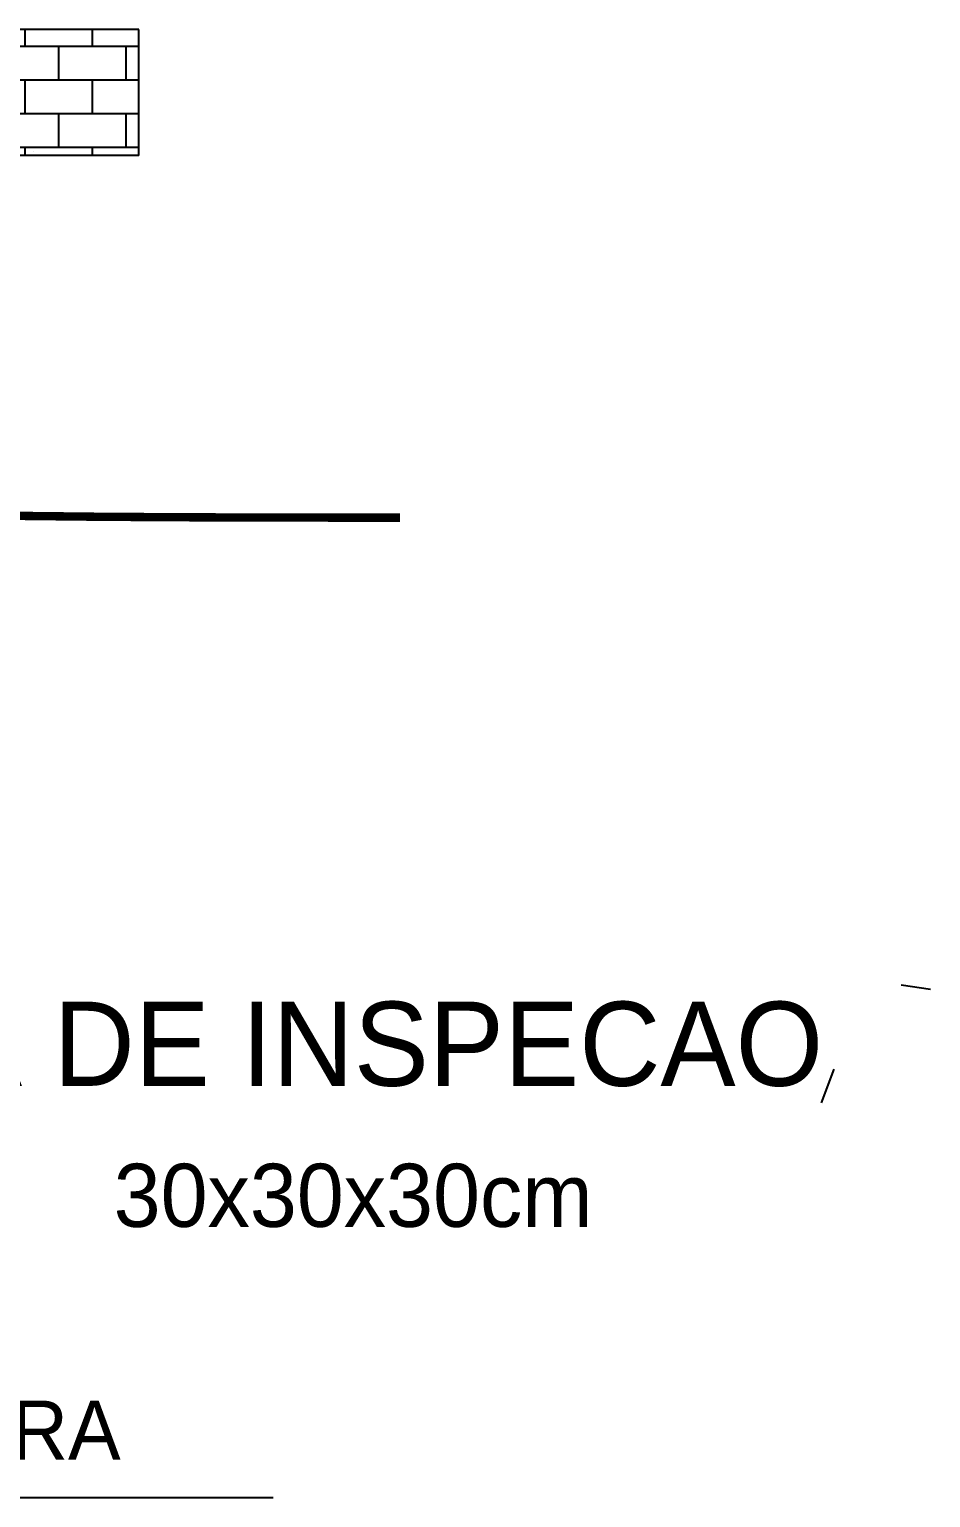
# Model space of a CAD drawing. Extents: x 0.013 to 0.842, y 0.009 to 0.544.
# Drawn here: x 0.1501 to 0.1715, y 0.03072 to 0.0656 of the extents above; entities that cross this region are included whole.
import ezdxf

# ---------------------------------------------------------------- set-up
doc = ezdxf.new("R2010")
doc.units = 0
doc.header["$LTSCALE"] = 250
doc.header["$MEASUREMENT"] = 0
doc.layers.get('0').update_dxf_attribs({"linetype": 'CONTINUOUS'})
doc.layers.add('DETALHES-DIVERSOS', color=7, linetype='CONTINUOUS')
doc.styles.add('ROMANS', font='TXT', dxfattribs={"height": 100})

# ---------------------------------------------------------------- blocks, each defined once
blk = doc.blocks.new('*X4')
at = {"color": 0}
for p, q in [((24000, 57600), (24000, 57640)), ((24160, 57600), (24160, 57640)), ((24320, 57600), (24320, 57640)), ((24480, 57600), (24480, 57640)), ((23880, 57600), (24590, 57600)), ((23920, 57520), (23920, 57600)), ((24080, 57520), (24080, 57600)), ((24240, 57520), (24240, 57600)), ((24400, 57520), (24400, 57600)), ((24560, 57520), (24560, 57600)), ((23880, 57520), (24590, 57520)), ((24000, 57440), (24000, 57520)), ((24160, 57440), (24160, 57520)), ((24320, 57440), (24320, 57520)), ((24480, 57440), (24480, 57520)), ((23880, 57440), (24590, 57440)), ((23920, 57360), (23920, 57440)), ((24080, 57360), (24080, 57440)), ((24240, 57360), (24240, 57440)), ((24400, 57360), (24400, 57440)), ((24560, 57360), (24560, 57440)), ((23880, 57360), (24590, 57360)), ((24000, 57280), (24000, 57360)), ((24160, 57340), (24160, 57360)), ((24320, 57340), (24320, 57360)), ((24480, 57340), (24480, 57360)), ((23680, 57280), (23680, 57340)), ((23840, 57280), (23840, 57340)), ((23670, 57280), (24080, 57280)), ((23760, 57200), (23760, 57280)), ((23920, 57200), (23920, 57280)), ((23670, 57200), (24080, 57200)), ((23680, 57120), (23680, 57200)), ((23840, 57120), (23840, 57200)), ((24000, 57120), (24000, 57200)), ((23670, 57120), (24080, 57120)), ((23760, 57040), (23760, 57120)), ((23920, 57040), (23920, 57120)), ((23670, 57040), (24080, 57040)), ((23680, 56960), (23680, 57040)), ((23840, 56960), (23840, 57040)), ((24000, 56960), (24000, 57040)), ((23670, 56960), (24080, 56960)), ((23760, 56880), (23760, 56960)), ((23920, 56880), (23920, 56960)), ((23670, 56880), (24080, 56880)), ((23680, 56800), (23680, 56880)), ((23840, 56800), (23840, 56880)), ((24000, 56800), (24000, 56880)), ((23670, 56800), (24080, 56800)), ((23760, 56720), (23760, 56800)), ((23920, 56720), (23920, 56800)), ((23670, 56720), (24080, 56720)), ((23680, 56640), (23680, 56720)), ((23840, 56640), (23840, 56720)), ((24000, 56640), (24000, 56720)), ((23670, 56640), (24080, 56640)), ((23760, 56560), (23760, 56640)), ((23920, 56560), (23920, 56640)), ((23670, 56560), (24080, 56560)), ((23680, 56480), (23680, 56560)), ((23840, 56480), (23840, 56560)), ((24000, 56480), (24000, 56560)), ((23670, 56480), (24080, 56480)), ((23760, 56400), (23760, 56480)), ((23920, 56400), (23920, 56480)), ((23670, 56400), (24080, 56400)), ((23680, 56320), (23680, 56400)), ((23840, 56320), (23840, 56400)), ((24000, 56320), (24000, 56400)), ((23670, 56320), (24080, 56320)), ((23760, 56240), (23760, 56320)), ((23920, 56240), (23920, 56320)), ((23670, 56240), (24080, 56240)), ((23680, 56160), (23680, 56240)), ((23840, 56160), (23840, 56240)), ((24000, 56160), (24000, 56240)), ((23670, 56160), (24080, 56160)), ((23760, 56140), (23760, 56160)), ((23920, 56140), (23920, 56160))]:
    blk.add_line(p, q, dxfattribs=at)

msp = doc.modelspace()

# ---------------------------------------------------------------- linework, layer by layer
at = {"layer": 'DETALHES-DIVERSOS'}
for p, q in [((0.1527, 0.0656), (0.1456, 0.0656)), ((0.1527, 0.0626), (0.1527, 0.0656)), ((0.1527, 0.0626), (0.1476, 0.0626)), ((0.150193, 0.062709), (0.150193, 0.062709)), ((0.1708, 0.0429), (0.1715, 0.0428)), ((0.1692, 0.0409), (0.1689, 0.0401)), ((0.1381, 0.030717), (0.155885, 0.030717))]:
    msp.add_line(p, q, dxfattribs=at)
at = {"layer": 'DETALHES-DIVERSOS', "const_width": 0.0002}
msp.add_lwpolyline([(0.149878, 0.054041), (0.151712, 0.054021), (0.15359, 0.054009), (0.155452, 0.054003), (0.157241, 0.054), (0.1589, 0.054)], dxfattribs=at)

# ---------------------------------------------------------------- block references
at = {"layer": 'DETALHES-DIVERSOS', "xscale": 1e-05, "yscale": 1e-05, "zscale": 1e-05}
msp.add_blockref('*X4', (-0.0932, -0.5108), dxfattribs=at)

# ---------------------------------------------------------------- texts
at = {"layer": 'DETALHES-DIVERSOS', "style": 'ROMANS'}
for s, height, p in [('CAIXA DE INSPECAO ', 0.002, (0.1419, 0.0405)), ('30x30x30cm', 0.0015, (0.1521, 0.03715)), ('HASTE TERRA', 0.0014, (0.139159, 0.031622))]:
    msp.add_text(s, height=height, dxfattribs=at).set_placement(p)

doc.saveas('drawing.dxf')
